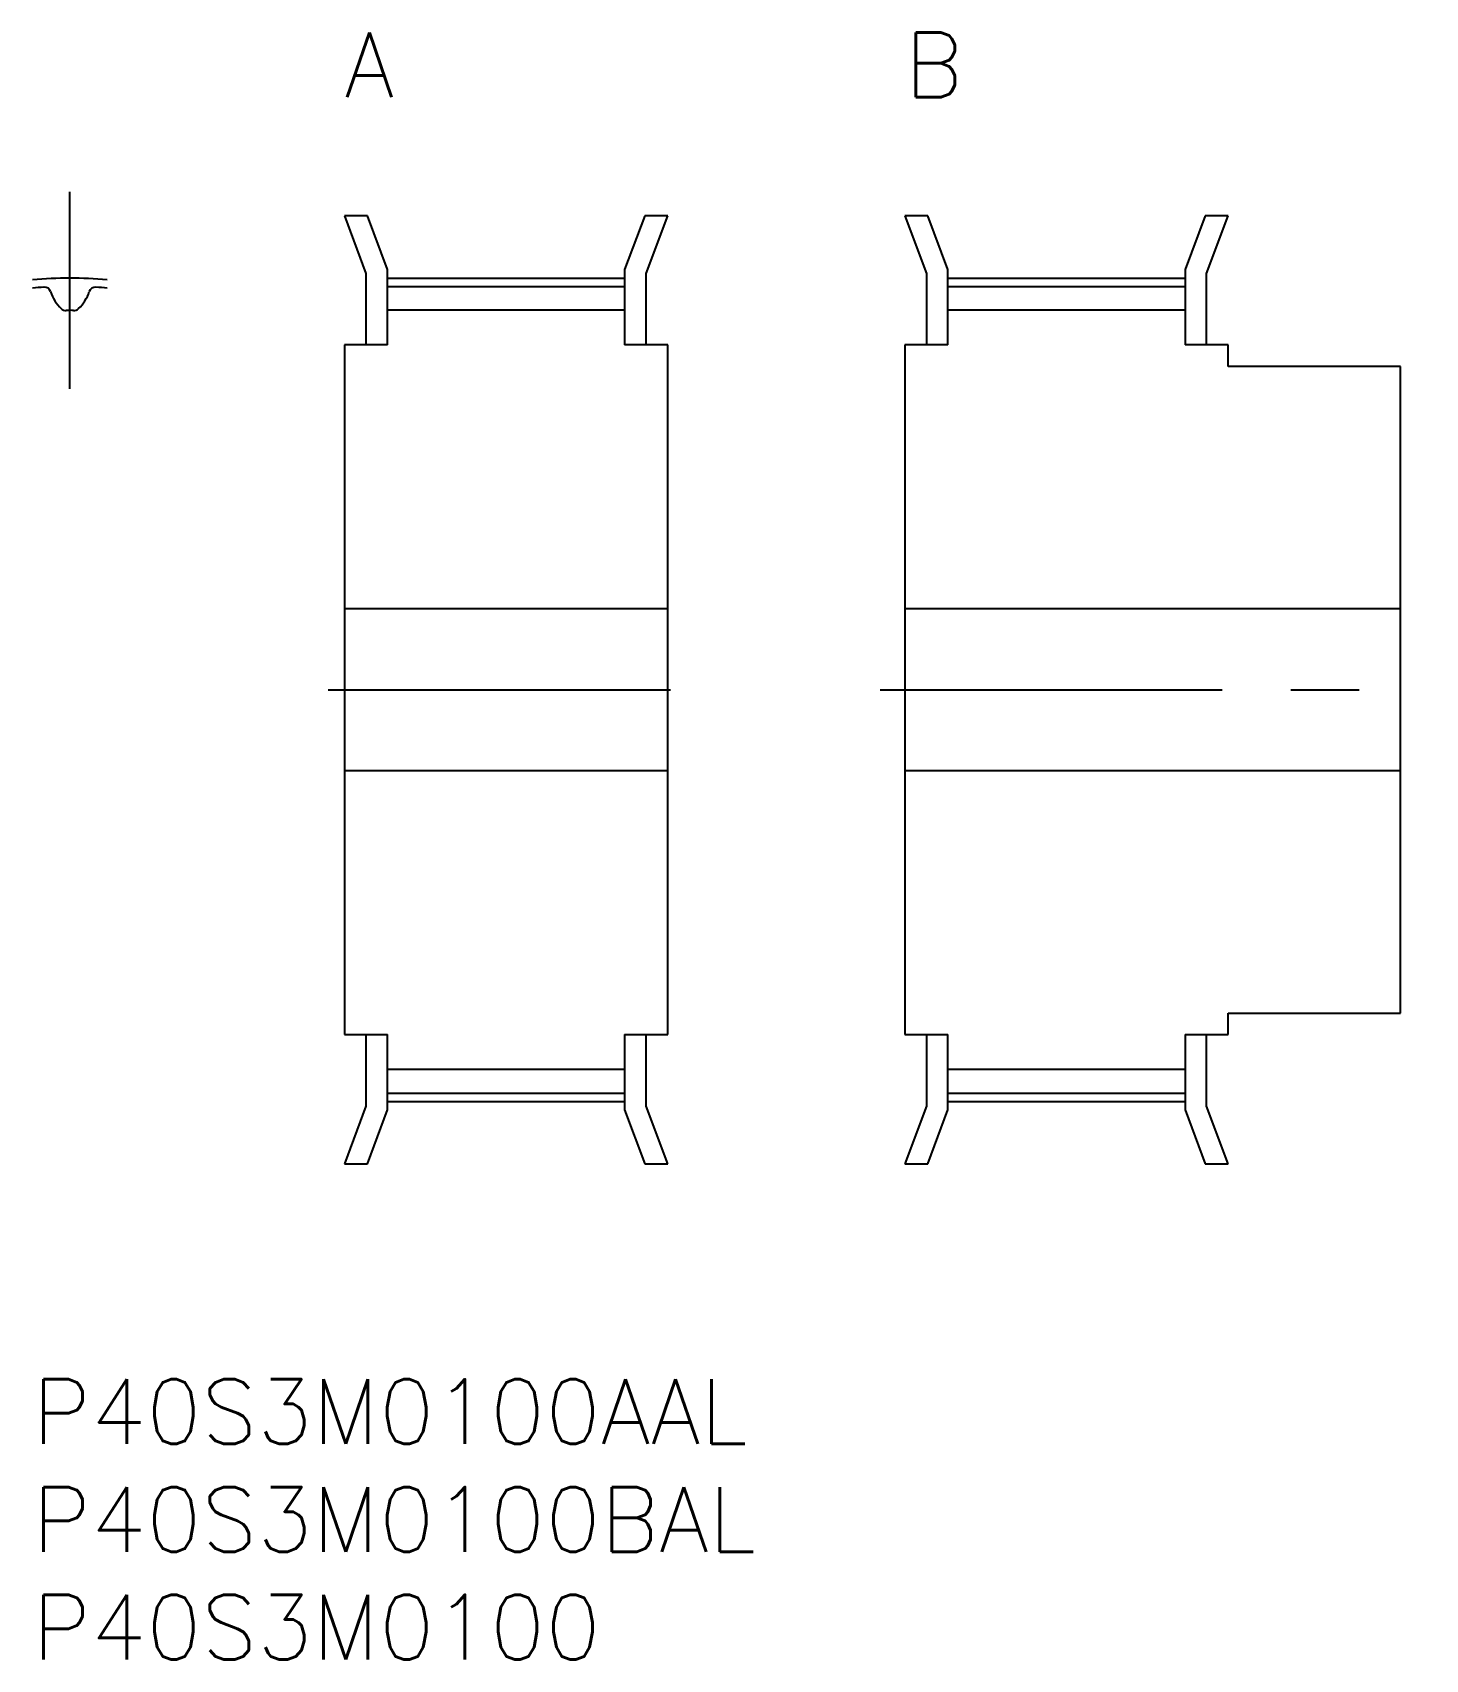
# Model space of a CAD drawing. Extents: x 0 to 64.6, y -13 to 62.5.
import ezdxf

# ---------------------------------------------------------------- set-up
doc = ezdxf.new("R2010")
doc.units = 0
doc.header["$LTSCALE"] = 0.5
doc.linetypes.add('CENTER', pattern=[50.8, 31.75, -6.35, 6.35, -6.35])
for name, color, linetype in [('MSM_CENTER', 1, 'CENTER'), ('MSM_CONTINUOUS', 7, 'CONTINUOUS'), ('MSM_PART_NUMBER', 7, 'CONTINUOUS')]:
    doc.layers.add(name, color=color, linetype=linetype)
doc.styles.get("Standard").update_dxf_attribs({"font": 'txt.shx', "height": 1, "bigfont": 'bigfont.shx'})

# ---------------------------------------------------------------- blocks, each defined once
blk = doc.blocks.new('*U36')
at = {"layer": 'MSM_PART_NUMBER'}
blk.add_text('P40S3M0100AAL', height=3, dxfattribs=at).set_placement((0, -3))
blk = doc.blocks.new('*U37')
at = {"layer": 'MSM_PART_NUMBER'}
blk.add_text('P40S3M0100BAL', height=3, dxfattribs=at).set_placement((0, -8))
blk = doc.blocks.new('*U38')
at = {"layer": 'MSM_PART_NUMBER'}
blk.add_text('P40S3M0100', height=3, dxfattribs=at).set_placement((0, -13))
blk = doc.blocks.new('*U39')
at = {"layer": 'MSM_PART_NUMBER'}
blk.add_text('A', height=3, dxfattribs=at).set_placement((14.468, 59.5))
blk = doc.blocks.new('*U40')
at = {"layer": 'MSM_PART_NUMBER'}
blk.add_text('B', height=3, dxfattribs=at).set_placement((40.468, 59.5))

msp = doc.modelspace()

# ---------------------------------------------------------------- linework, layer by layer
at = {"layer": 'MSM_CENTER'}
for p, q in [((1.734, 45.959), (1.734, 55.1)), ((16.468, 51.1), (27.468, 51.1)), ((42.468, 51.1), (53.468, 51.1)), ((13.718, 32), (30.218, 32)), ((39.318, 32), (64.618, 32)), ((16.468, 12.9), (27.468, 12.9)), ((42.468, 12.9), (53.468, 12.9))]:
    msp.add_line(p, q, dxfattribs=at)
msp.add_arc((1.734, 32), 19.1, 84.79052, 95.20948, dxfattribs=at)
at = {"layer": 'MSM_CONTINUOUS'}
for p, q in [((15.536, 54), (14.468, 54)), ((14.468, 54), (15.468, 51.32)), ((16.468, 51.5), (15.536, 54)), ((28.401, 54), (27.468, 51.5)), ((29.468, 54), (28.401, 54)), ((28.468, 51.32), (29.468, 54)), ((41.536, 54), (40.468, 54)), ((40.468, 54), (41.468, 51.32)), ((42.468, 51.5), (41.536, 54)), ((54.401, 54), (53.468, 51.5)), ((55.468, 54), (54.401, 54)), ((54.468, 51.32), (55.468, 54)), ((16.468, 48), (16.468, 51.5)), ((27.468, 51.5), (27.468, 48)), ((42.468, 48), (42.468, 51.5)), ((53.468, 51.5), (53.468, 48)), ((15.468, 51.32), (15.468, 48)), ((16.468, 50.72), (27.468, 50.72)), ((28.468, 48), (28.468, 51.32)), ((41.468, 51.32), (41.468, 48)), ((42.468, 50.72), (53.468, 50.72)), ((54.468, 48), (54.468, 51.32)), ((27.468, 49.61), (16.468, 49.61)), ((53.468, 49.61), (42.468, 49.61)), ((14.468, 48), (14.468, 16)), ((16.468, 48), (14.468, 48)), ((29.468, 48), (27.468, 48)), ((29.468, 16), (29.468, 48)), ((40.468, 48), (40.468, 16)), ((42.468, 48), (40.468, 48)), ((55.468, 48), (53.468, 48)), ((55.468, 47), (55.468, 48)), ((63.468, 47), (55.468, 47)), ((63.468, 17), (63.468, 47)), ((29.468, 35.75), (14.468, 35.75)), ((63.468, 35.75), (40.468, 35.75)), ((14.468, 28.25), (29.468, 28.25)), ((40.468, 28.25), (63.468, 28.25)), ((55.468, 16), (55.468, 17)), ((55.468, 17), (63.468, 17)), ((14.468, 16), (16.468, 16)), ((15.468, 16), (15.468, 12.68)), ((16.468, 12.5), (16.468, 16)), ((27.468, 16), (27.468, 12.5)), ((27.468, 16), (29.468, 16)), ((28.468, 12.68), (28.468, 16)), ((40.468, 16), (42.468, 16)), ((41.468, 16), (41.468, 12.68)), ((42.468, 12.5), (42.468, 16)), ((53.468, 16), (53.468, 12.5)), ((53.468, 16), (55.468, 16)), ((54.468, 12.68), (54.468, 16)), ((16.468, 14.39), (27.468, 14.39)), ((42.468, 14.39), (53.468, 14.39)), ((16.468, 13.28), (27.468, 13.28)), ((42.468, 13.28), (53.468, 13.28)), ((15.468, 12.68), (14.468, 10)), ((15.536, 10), (16.468, 12.5)), ((27.468, 12.5), (28.401, 10)), ((29.468, 10), (28.468, 12.68)), ((41.468, 12.68), (40.468, 10)), ((41.536, 10), (42.468, 12.5)), ((53.468, 12.5), (54.401, 10)), ((55.468, 10), (54.468, 12.68)), ((14.468, 10), (15.536, 10)), ((28.401, 10), (29.468, 10)), ((40.468, 10), (41.536, 10)), ((54.401, 10), (55.468, 10))]:
    msp.add_line(p, q, dxfattribs=at)
for centre, radius, start, end in [((1.734, 32), 18.72, 93.68447, 95.31553), ((0.551, 50.382), 0.3, 18.39924, 93.68447), ((2.918, 50.382), 0.3, 86.31553, 161.60075), ((1.734, 32), 18.72, 84.68447, 86.31553), ((2.709, 51.1), 1.975, 198.39924, 225.68083), ((0.759, 51.1), 1.975, 314.31917, 341.60077), ((1.539, 49.902), 0.3, 225.68083, 274.92334), ((1.734, 47.635), 1.975, 85.07666, 94.92334), ((1.929, 49.902), 0.3, 265.07666, 314.31917)]:
    msp.add_arc(centre, radius, start, end, dxfattribs=at)

# ---------------------------------------------------------------- block references
for name in ['*U39', '*U40', '*U36', '*U37', '*U38']:
    msp.add_blockref(name, (0, 0), dxfattribs=at)

doc.saveas('drawing.dxf')
